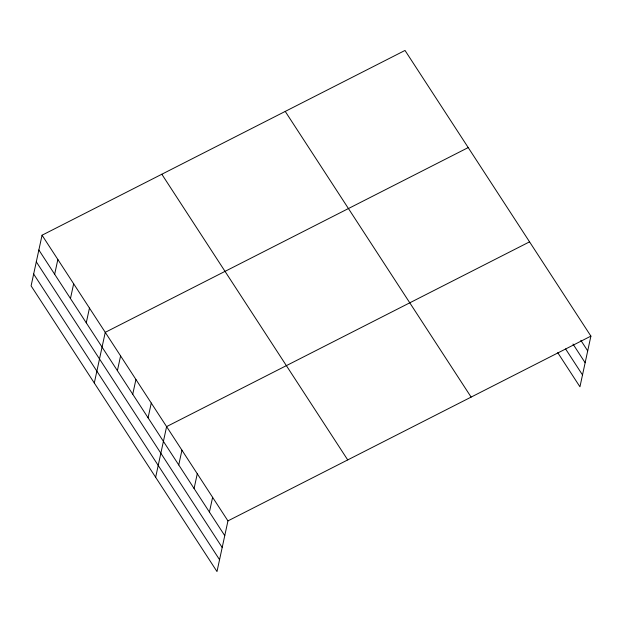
<?xml version="1.0" encoding="UTF-8"?>
<svg xmlns="http://www.w3.org/2000/svg" width="622" height="622" viewBox="0 0 622 622"><rect width="100%" height="100%" fill="white"/><g stroke="black" fill="none" stroke-linecap="round" stroke-linejoin="round"><path stroke-width="0.93" d="M42.055 235.209L31.1 285.879L216.992 571.556L227.947 520.894L42.055 235.209L405.008 50.444L590.9 336.121L579.945 386.791L557.732 352.658M54.666 274.255L57.854 259.491M70.465 298.537L73.66 283.772M86.264 322.818L89.459 308.061M94.303 383.012L105.258 332.342L468.211 147.577M117.402 370.673L120.598 355.908M132.743 394.239L135.93 379.482M148.075 417.813L151.27 403.048M155.648 477.284L166.603 426.614L529.555 241.849M178.747 464.945L181.943 450.188M194.087 488.519L197.275 473.754M209.42 512.085L212.615 497.32M227.947 520.894L590.9 336.121M580.831 340.32L587.704 350.886M572.986 344.044L585.146 362.735M565.585 348.934L582.511 374.942M285.234 111.416L471.126 397.093M161.829 174.238L347.721 459.915M38.859 249.974L224.76 535.651M36.301 261.823L222.194 547.5M33.658 274.03L219.558 559.707"/></g></svg>
